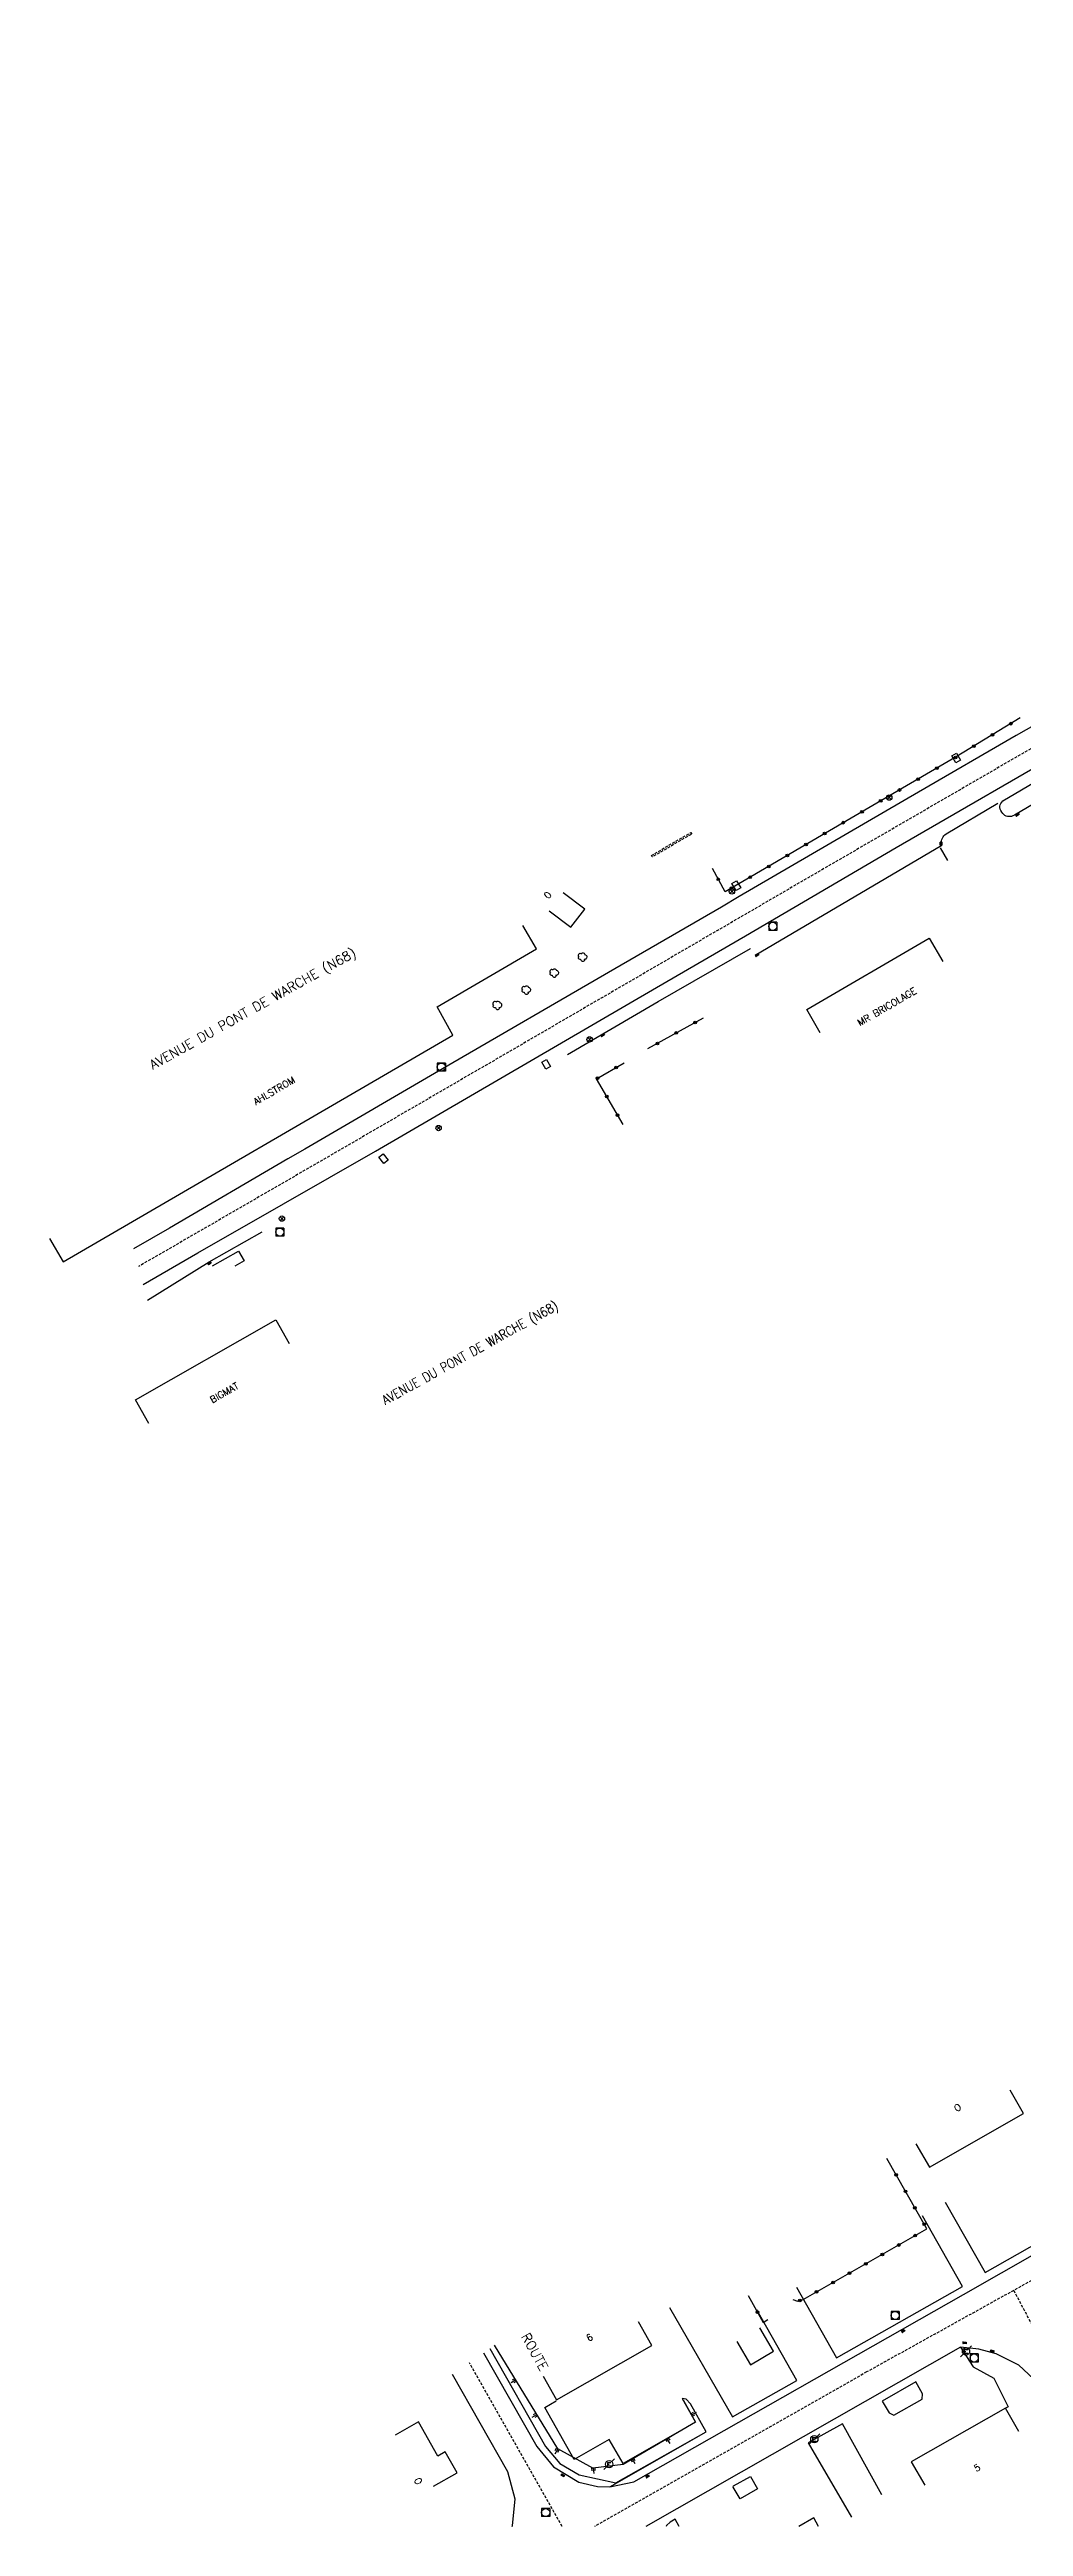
# Model space of a CAD drawing. Header units: millimetres. Extents: x 266017 to 267000, y 124000 to 124918.
# Drawn here: x 266016.9 to 266197.1, y 124000 to 124458.1 of the extents above; entities that cross this region are included whole.
import ezdxf
from ezdxf.enums import TextEntityAlignment as Align

# ---------------------------------------------------------------- set-up
doc = ezdxf.new("R2010")
doc.units = ezdxf.units.MM
doc.linetypes.add('DASHED', pattern=[0.75, 0.5, -0.25])
doc.layers.get('0').update_dxf_attribs({"linetype": 'CONTINUOUS'})
for name, color, linetype in [('W0001', 6, 'DASHED'), ('W0008', 7, 'CONTINUOUS'), ('W0100', 7, 'CONTINUOUS'), ('W0112', 1, 'DASHED'), ('W0211', 2, 'CONTINUOUS'), ('W0300', 7, 'CONTINUOUS'), ('W0322', 7, 'CONTINUOUS'), ('W0400', 7, 'CONTINUOUS'), ('W0420', 7, 'CONTINUOUS'), ('W0469', 7, 'CONTINUOUS'), ('W0471', 7, 'CONTINUOUS'), ('W0984', 7, 'CONTINUOUS'), ('W0989', 7, 'CONTINUOUS'), ('W0991', 7, 'CONTINUOUS'), ('W1471', 7, 'CONTINUOUS')]:
    doc.layers.add(name, color=color, linetype=linetype)
doc.styles.get("Standard").update_dxf_attribs({"font": 'romans.shx', "width": 0.85})

# ---------------------------------------------------------------- blocks, each defined once
blk = doc.blocks.new('T420')
for p, q in [((0.75, 0.75), (-0.75, 0.75)), ((-0.75, 0.75), (-0.75, -0.75)), ((0.75, 0.75), (0.75, -0.75)), ((0.75, -0.75), (-0.75, -0.75))]:
    blk.add_line(p, q)
blk.add_ellipse((0, 0), major_axis=(-0.53, 0.53), ratio=1, start_param=3.926991, end_param=10.210176)
blk = doc.blocks.new('T400')
for p, q in [((-0.15, 0.3), (0.15, 0.3)), ((-0.15, -0.25), (-0.15, 0.3)), ((-0.15, 0.15), (0.15, 0.15)), ((-0.15, 0), (0.15, 0)), ((0.15, 0.3), (0.15, -0.25)), ((-0.15, -0.15), (0.15, -0.15)), ((-0.15, -0.25), (-0.15, -0.3)), ((-0.15, -0.3), (0.15, -0.3)), ((0.15, -0.3), (0.15, -0.25))]:
    blk.add_line(p, q)
blk = doc.blocks.new('T471')
for p, q in [((-0.333334, 0.333334), (-0.333334, -0.333334)), ((-0.333334, 0.333334), (0.333334, 0.333334)), ((-0.333334, 0), (0, 0)), ((0.500001, 0.500001), (1.000002, 1.000002)), ((-0.500001, -0.500001), (-1.000002, -1.000002)), ((-0.333334, -0.333334), (0.333334, -0.333334))]:
    blk.add_line(p, q)
blk.add_ellipse((0, 0), major_axis=(0.471405, 0.471405), ratio=1, start_param=5.4977871438, end_param=11.780972451)
blk = doc.blocks.new('t322o')
at = {"color": 0, "linetype": 'Continuous'}
for radius in [0.25, 0.15]:
    blk.add_circle((0, 0), radius, dxfattribs=at)
blk = doc.blocks.new('t211o')
at = {"color": 0, "linetype": 'Continuous'}
for p, q in [((-0.29, 0.5), (-0.29, 0)), ((0, 1), (0, 0)), ((0.29, 0.5), (0.29, 0))]:
    blk.add_line(p, q, dxfattribs=at)
blk = doc.blocks.new('T300')
for p, q in [((-0.8, 0.51), (-0.86, 0.34)), ((-0.86, 0.34), (-0.86, 0.17)), ((-0.86, 0.17), (-0.74, 0.06)), ((-0.69, 0.63), (-0.8, 0.51)), ((-0.8, -0.06), (-0.74, 0.06)), ((-0.74, 0.06), (-0.69, 0.11)), ((-0.57, 0.69), (-0.69, 0.63)), ((-0.46, 0.69), (-0.57, 0.69)), ((-0.29, 0.63), (-0.46, 0.69)), ((-0.29, 0.63), (-0.17, 0.74)), ((-0.23, 0.57), (-0.29, 0.63)), ((-0.17, 0.74), (-0.06, 0.8)), ((-0.06, 0.8), (0.06, 0.8)), ((0.06, 0.8), (0.23, 0.74)), ((0.23, 0.74), (0.34, 0.63)), ((0.34, 0.63), (0.4, 0.51)), ((0.46, 0.46), (0.34, 0.46)), ((0.4, 0.51), (0.4, 0.46)), ((0.57, 0.4), (0.46, 0.46)), ((0.57, 0.4), (0.69, 0.29)), ((0.69, 0.29), (0.74, 0.17)), ((0.74, 0.06), (0.69, -0.17)), ((0.74, 0.17), (0.74, 0.06)), ((-0.8, -0.17), (-0.8, -0.06)), ((-0.8, -0.23), (-0.8, -0.17)), ((-0.74, -0.34), (-0.8, -0.23)), ((-0.69, -0.4), (-0.74, -0.34)), ((-0.51, -0.46), (-0.69, -0.4)), ((-0.4, -0.46), (-0.51, -0.46)), ((-0.4, -0.46), (-0.34, -0.46)), ((-0.34, -0.46), (-0.34, -0.4)), ((-0.34, -0.51), (-0.34, -0.46)), ((-0.29, -0.63), (-0.34, -0.51)), ((-0.17, -0.74), (-0.29, -0.63)), ((-0.06, -0.8), (-0.17, -0.74)), ((0.06, -0.8), (-0.06, -0.8)), ((0.17, -0.74), (0.06, -0.8)), ((0.23, -0.69), (0.17, -0.74)), ((0.29, -0.46), (0.23, -0.46)), ((0.29, -0.63), (0.23, -0.69)), ((0.46, -0.4), (0.29, -0.46)), ((0.34, -0.51), (0.29, -0.63)), ((0.34, -0.51), (0.34, -0.46)), ((0.57, -0.34), (0.46, -0.4)), ((0.63, -0.29), (0.57, -0.34)), ((0.69, -0.17), (0.63, -0.29))]:
    blk.add_line(p, q)
blk = doc.blocks.new('T1471')
at = {"color": 0, "linetype": 'Continuous', "flags": 128}
blk.add_lwpolyline([(-0.75, -0.5), (-0.75, 0.5), (0.75, 0.5), (0.75, -0.5), (-0.75, -0.5)], dxfattribs=at)
blk = doc.blocks.new('T469')
at = {"color": 0, "linetype": 'Continuous', "flags": 128}
for points in [[(-0.35, 0.35), (0.35, -0.35)], [(-0.35, -0.35), (0.35, 0.35)]]:
    blk.add_lwpolyline(points, dxfattribs=at)
at = {"color": 0, "linetype": 'Continuous'}
blk.add_circle((0, 0), 0.5, dxfattribs=at)

msp = doc.modelspace()

# ---------------------------------------------------------------- linework, layer by layer
at = {"layer": 'W0001', "flags": 128}
msp.add_lwpolyline([(266322.8, 124165.67), (266319.11, 124171.92), (266315.73, 124178.91), (266313.46, 124189.17), (266306.19, 124197.93), (266299.88, 124204.71), (266270.67, 124254.21), (266246.05, 124296), (266228.98, 124324.81), (266222.64, 124337.41), (266212.57, 124335.73), (266205.96, 124333.19), (266156.38, 124304.45), (266098.76, 124270.92), (266063.7, 124250.57), (266033.36, 124233.02)], dxfattribs=at)
at = {"layer": 'W0001'}
for points in [[(266435.69, 124000), (266432.34, 124003.57), (266421.96, 124014.56), (266415.94, 124021.22), (266408.07, 124029.71), (266402.26, 124036.68), (266396.71, 124044.45), (266387.65, 124057.83), (266379.69, 124070.34), (266374.41, 124079.55), (266367.86, 124089.79), (266362.14, 124099.62), (266356.05, 124109.81), (266349.77, 124119.34), (266344.75, 124126.23), (266332.77, 124122.3), (266306.56, 124107.47), (266246.49, 124072.99), (266201.81, 124047.3), (266168.04, 124028.57), (266117.73, 124000)], [(266195.26, 124043.67), (266207.78, 124019.89)], [(266111.73, 124000), (266094.59, 124030.28)]]:
    msp.add_lwpolyline(points, dxfattribs=at)
at = {"layer": 'W0008'}
msp.add_line((266157.27, 124015.48), (266165.25, 124001.74), dxfattribs=at)
at = {"layer": 'W0008', "ltscale": 0.1, "flags": 128}
msp.add_lwpolyline([(266458.47, 124484.32), (266407.48, 124454.65), (266389.69, 124444.4), (266362.73, 124428.55), (266362.73, 124428.55), (266326, 124407.26), (266302.81, 124393.7), (266277.29, 124378.81), (266255.56, 124366.06), (266218.68, 124344.54), (266212.5, 124340.92), (266204.53, 124336.24), (266195.7, 124331.23), (266177.67, 124320.77), (266144.47, 124301.46), (266141.22, 124299.52), (266121.51, 124288.12), (266089.61, 124269.61), (266089.61, 124269.61), (266064.16, 124254.76), (266064.16, 124254.76), (266061, 124252.97), (266039.1, 124240.13), (266032.48, 124236.29)], dxfattribs=at)
at = {"layer": 'W0008', "flags": 128}
for points in [[(266034.24, 124229.74), (266044.38, 124235.6), (266060.18, 124244.61), (266060.18, 124244.61), (266077.2, 124254.36), (266129.19, 124284.67), (266145.64, 124294.23), (266173.51, 124310.52), (266207.84, 124330.41)], [(266214.64, 124327.89), (266195.38, 124316.5), (266195.1, 124316.38), (266194.83, 124316.29), (266194.57, 124316.25), (266194.32, 124316.25), (266194.08, 124316.29), (266193.85, 124316.37), (266193.63, 124316.49), (266193.43, 124316.65), (266193.23, 124316.85), (266193.04, 124317.09), (266192.87, 124317.38), (266192.76, 124317.66), (266192.7, 124317.93), (266192.7, 124318.19), (266192.76, 124318.45), (266192.87, 124318.7), (266193.04, 124318.95), (266193.27, 124319.19), (266208.08, 124327.95)], [(266147.41, 124290.64), (266181.95, 124311), (266181.9, 124311.26), (266181.89, 124311.51), (266181.92, 124311.76), (266181.98, 124312.02), (266182.08, 124312.27), (266182.21, 124312.5), (266182.36, 124312.71), (266182.54, 124312.9), (266182.74, 124313.08), (266192.3, 124318.77)], [(266181.67, 124310.47), (266182.98, 124308.15)], [(266112.73, 124272.28), (266129.51, 124282.05), (266146.58, 124291.87), (266146.58, 124291.87)], [(266035.05, 124226.79), (266046.43, 124233.88), (266056.27, 124239.46)], [(266047.08, 124233.15), (266051.9, 124235.9), (266052.91, 124234.1), (266051.21, 124233.12)]]:
    msp.add_lwpolyline(points, dxfattribs=at)
at = {"layer": 'W0008'}
for points in [[(266097.2, 124032.11), (266107.06, 124014.77), (266110.13, 124011.04), (266114.83, 124008.18), (266118.28, 124007.41), (266120.54, 124007.35), (266125.02, 124008.27), (266185.95, 124042.91), (266242.61, 124075.2)], [(266182.55, 124060.01), (266189.96, 124046.97), (266208.35, 124057.42), (266200.94, 124070.46)], [(266155.09, 124044.23), (266162.5, 124031.18), (266185.79, 124044.41), (266178.38, 124057.46)], [(266131.59, 124040.48), (266143.26, 124020.28), (266155.12, 124026.98), (266147.74, 124040.04)], [(266205.02, 124018.36), (266198.92, 124027.33), (266196.2, 124029.82), (266191.98, 124031.95), (266188.81, 124032.78), (266185.4, 124033.18), (266127.21, 124000)], [(266185.4, 124033.18), (266187.75, 124029.51), (266191.59, 124027.42), (266194.26, 124022.11), (266193.72, 124021.91)], [(266102.48, 124000), (266102.56, 124000.17), (266103.06, 124005.02), (266101.7, 124010.1), (266091.47, 124028.09)], [(266120.54, 124007.35), (266138.38, 124017.48), (266135.49, 124022.67), (266134.67, 124023.54), (266133.92, 124023.64), (266136.39, 124019.28), (266123.01, 124011.65), (266120.46, 124016.1), (266113.97, 124012.41), (266108.54, 124021.99), (266110.64, 124023.24)], [(266170.94, 124023.19), (266172.23, 124021), (266173.09, 124020.57), (266178.35, 124023.57), (266178.39, 124024.54), (266177.15, 124026.73), (266170.94, 124023.19)], [(266170.88, 124005.88), (266163.59, 124018.99), (266157.27, 124015.48)], [(266146.55, 124009.24), (266147.86, 124006.93), (266144.65, 124005.09), (266143.36, 124007.27), (266143.43, 124007.51), (266146.55, 124009.24)], [(266133.41, 124000), (266132.62, 124001.35), (266131.73, 124000.82), (266131.02, 124000.16), (266130.99, 124000)]]:
    msp.add_lwpolyline(points, dxfattribs=at)
at = {"layer": 'W0100', "flags": 128}
for points in [[(266109.37, 124298.83), (266113.33, 124295.78), (266115.91, 124299.13), (266111.95, 124302.18)], [(266016.94, 124238.24), (266019.45, 124233.92), (266091.54, 124275.83), (266088.6, 124281.07), (266106.99, 124291.8), (266104.47, 124296.11)], [(266159.48, 124276.25), (266156.97, 124280.57), (266179.6, 124293.75), (266182.12, 124289.43)], [(266035.29, 124204.03), (266032.81, 124208.37), (266058.77, 124223.16), (266061.25, 124218.82)]]:
    msp.add_lwpolyline(points, dxfattribs=at)
at = {"layer": 'W0100'}
for points in [[(266177.18, 124070.78), (266179.65, 124066.43), (266197.05, 124076.36), (266194.57, 124080.7)], [(266108.21, 124027.79), (266110.68, 124023.44), (266128.35, 124033.47), (266125.88, 124037.82)], [(266144.03, 124034.21), (266146.56, 124029.89), (266150.84, 124032.4), (266148.31, 124036.71)], [(266087.96, 124007.45), (266092.3, 124009.91), (266090.11, 124013.78), (266088.78, 124013.03), (266085.2, 124019.34), (266080.85, 124016.87)], [(266196.2, 124017.57), (266193.72, 124021.91), (266176.31, 124011.96), (266178.79, 124007.62)], [(266159.18, 124000), (266158.28, 124001.59), (266155.51, 124000)]]:
    msp.add_lwpolyline(points, dxfattribs=at)
at = {"layer": 'W0112', "flags": 128}
msp.add_lwpolyline([(266128.24, 124309.07), (266135.57, 124313.33), (266135.74, 124313.05), (266128.4, 124308.79)], close=True, dxfattribs=at)
at = {"layer": 'W0211'}
for points in [[(266098.37, 124032.93), (266108.65, 124014.81), (266111.32, 124011.63), (266114.9, 124009.57), (266121.64, 124008.05), (266138.38, 124017.48), (266135.49, 124022.67), (266134.67, 124023.54), (266133.92, 124023.64)], [(266134.16, 124023.32), (266136.39, 124019.28), (266123.05, 124011.45), (266117.4, 124010.78), (266110.94, 124014.33), (266099.24, 124033.54)]]:
    msp.add_lwpolyline(points, dxfattribs=at)
at = {"layer": 'W0322', "flags": 128}
for points in [[(266196.44, 124334.5), (266184.61, 124327.29), (266164.44, 124315.56), (266141.88, 124302.32), (266139.54, 124306.66)], [(266127.6, 124273.34), (266137.9, 124279.02)], [(266123, 124259.3), (266118.08, 124267.74), (266123.22, 124270.74)]]:
    msp.add_lwpolyline(points, dxfattribs=at)
at = {"layer": 'W0322'}
for points in [[(266154.43, 124041.95), (266155.27, 124041.65), (266156.33, 124041.98), (266179.21, 124055.03), (266171.78, 124068.06)], [(266146.15, 124042.72), (266148.9, 124037.75), (266149.76, 124038.25)]]:
    msp.add_lwpolyline(points, dxfattribs=at)

# ---------------------------------------------------------------- block references
at = {"layer": 'W0211'}
for p, rotation in [((266103.14, 124027.13), 121.3397603913954), ((266107.04, 124020.73), 121.3397603913954), ((266135.67, 124020.58), 298.835256582883), ((266110.94, 124014.32), 151.2382270418284), ((266131.19, 124016.23), 210.4114286743245), ((266117.53, 124010.8), 186.7892125227241), ((266124.73, 124012.44), 210.4114286743245)]:
    msp.add_blockref('t211o', p, dxfattribs=dict(at, rotation=rotation))
at = {"layer": 'W0300'}
for p in [(266110.31, 124287.31), (266115.56, 124290.26), (266105.14, 124284.17), (266099.81, 124281.34)]:
    msp.add_blockref('T300', p, dxfattribs=at)
at = {"layer": 'W0322'}
for p, rotation in [((266194.73, 124333.45), 211.3499955298247), ((266187.9, 124329.29), 211.3499955298247), ((266191.32, 124331.37), 211.3499955298247), ((266181.03, 124325.2), 210.1888190641624), ((266184.48, 124327.21), 210.1888190641624), ((266174.11, 124321.18), 210.1888190641624), ((266177.57, 124323.19), 210.1888190641624), ((266163.74, 124315.14), 210.3920448512129), ((266167.2, 124317.16), 210.1888190641624), ((266170.65, 124319.17), 210.1888190641624), ((266156.84, 124311.1), 210.3920448512129), ((266160.29, 124313.12), 210.3920448512129), ((266149.94, 124307.05), 210.3920448512129), ((266153.39, 124309.07), 210.3920448512129), ((266140.62, 124304.66), 118.2698614855907), ((266143.04, 124303), 210.3920448512129), ((266146.49, 124305.03), 210.3920448512129), ((266129.35, 124274.31), 28.88603748627549), ((266132.85, 124276.24), 28.88603748627549), ((266136.35, 124278.17), 28.88603748627549), ((266121.73, 124269.87), 30.23365748064532), ((266118.27, 124267.86), 30.23365748064532), ((266119.98, 124264.48), 120.2567442775406), ((266121.99, 124261.03), 120.2567442775406), ((266173.52, 124065.02), 119.6875537932277), ((266175.25, 124061.98), 119.6875537932277), ((266176.98, 124058.94), 119.6875537932277), ((266178.72, 124055.9), 119.6875537932277), ((266170.96, 124050.32), 29.68633391855675), ((266174, 124052.06), 29.68633391855675), ((266177.04, 124053.79), 29.68633391855675), ((266161.84, 124045.12), 29.68633391855675), ((266164.88, 124046.86), 29.68633391855675), ((266167.92, 124048.59), 29.68633391855675), ((266155.7, 124041.79), 17.43732126328298), ((266158.8, 124043.39), 29.68633391855675), ((266147.85, 124039.65), 298.8987682743652)]:
    msp.add_blockref('t322o', p, dxfattribs=dict(at, rotation=rotation))
at = {"layer": 'W0400'}
for p, rotation in [((266195.9, 124316.62), 300.6054119865811), ((266181.82, 124311.26), 182.5674015944819), ((266147.77, 124290.67), 300.51625217627), ((266119.22, 124275.86), 300.1861462868473), ((266046.5, 124233.64), 301.9439523463137), ((266174.81, 124036.16), 299.774789048115), ((266186.15, 124033.95), 265.3351582334987), ((266191.3, 124032.42), 74.86319417076238), ((266111.85, 124009.47), 239.2975480389593), ((266127.53, 124009.27), 299.6955734093617)]:
    msp.add_blockref('T400', p, dxfattribs=dict(at, rotation=rotation))
at = {"layer": 'W0420'}
for p in [(266150.72, 124295.96), (266089.39, 124269.93), (266059.52, 124239.41), (266173.32, 124039.03), (266187.94, 124031.15), (266108.69, 124002.57)]:
    msp.add_blockref('T420', p, dxfattribs=at)
at = {"layer": 'W0469'}
for p in [(266172.23, 124319.79), (266143.14, 124302.42), (266116.82, 124275.04), (266088.89, 124258.65), (266059.92, 124241.9)]:
    msp.add_blockref('T469', p, dxfattribs=at)
at = {"layer": 'W0471'}
for p in [(266186.43, 124032.38), (266158.38, 124016.14), (266120.44, 124011.52)]:
    msp.add_blockref('T471', p, dxfattribs=at)
at = {"layer": 'W1471'}
for p, rotation in [((266184.59, 124327.1), 300.0979818241887), ((266143.96, 124303.47), 300.1888404969047), ((266108.78, 124270.45), 120.2339225439879), ((266078.69, 124252.97), 128.3376378518819)]:
    msp.add_blockref('T1471', p, dxfattribs=dict(at, rotation=rotation))

# ---------------------------------------------------------------- texts
at = {"layer": 'W0984'}
for s, rotation, p in [('MR BRICOLAGE', 30.2131, (266171.81, 124281.11)), ('AHLSTROM', 30.1702, (266058.48, 124265.57)), ('BIGMAT', 29.6775, (266049.26, 124209.69))]:
    msp.add_text(s, height=1.25, rotation=rotation, dxfattribs=at).set_placement(p, align=Align.MIDDLE)
at = {"layer": 'W0989'}
for s, rotation, p in [('AVENUE DU PONT DE WARCHE (N68)', 29.2195, (266054.58, 124280.64)), ('ROUTE', 298.849, (266106.68, 124032.32))]:
    msp.add_text(s, height=1.75, rotation=rotation, dxfattribs=at).set_placement(p, align=Align.MIDDLE)
at = {"layer": 'W0989', "linetype": 'Continuous', "insert": (266094.84, 124216.83), "char_height": 1.75, "attachment_point": 5, "rotation": 29}
msp.add_mtext('AVENUE DU PONT DE WARCHE (N68)', dxfattribs=at)
at = {"layer": 'W0991'}
for s, rotation, p in [('0', 52.3628, (266109.08, 124301.73)), ('O', 29.7023, (266184.88, 124077.48)), ('6', 29.5784, (266116.81, 124034.96)), ('O', 299.59, (266085.12, 124008.39)), ('5', 29.7357, (266188.49, 124010.86))]:
    msp.add_text(s, height=1.25, rotation=rotation, dxfattribs=at).set_placement(p, align=Align.MIDDLE)

doc.saveas('drawing.dxf')
